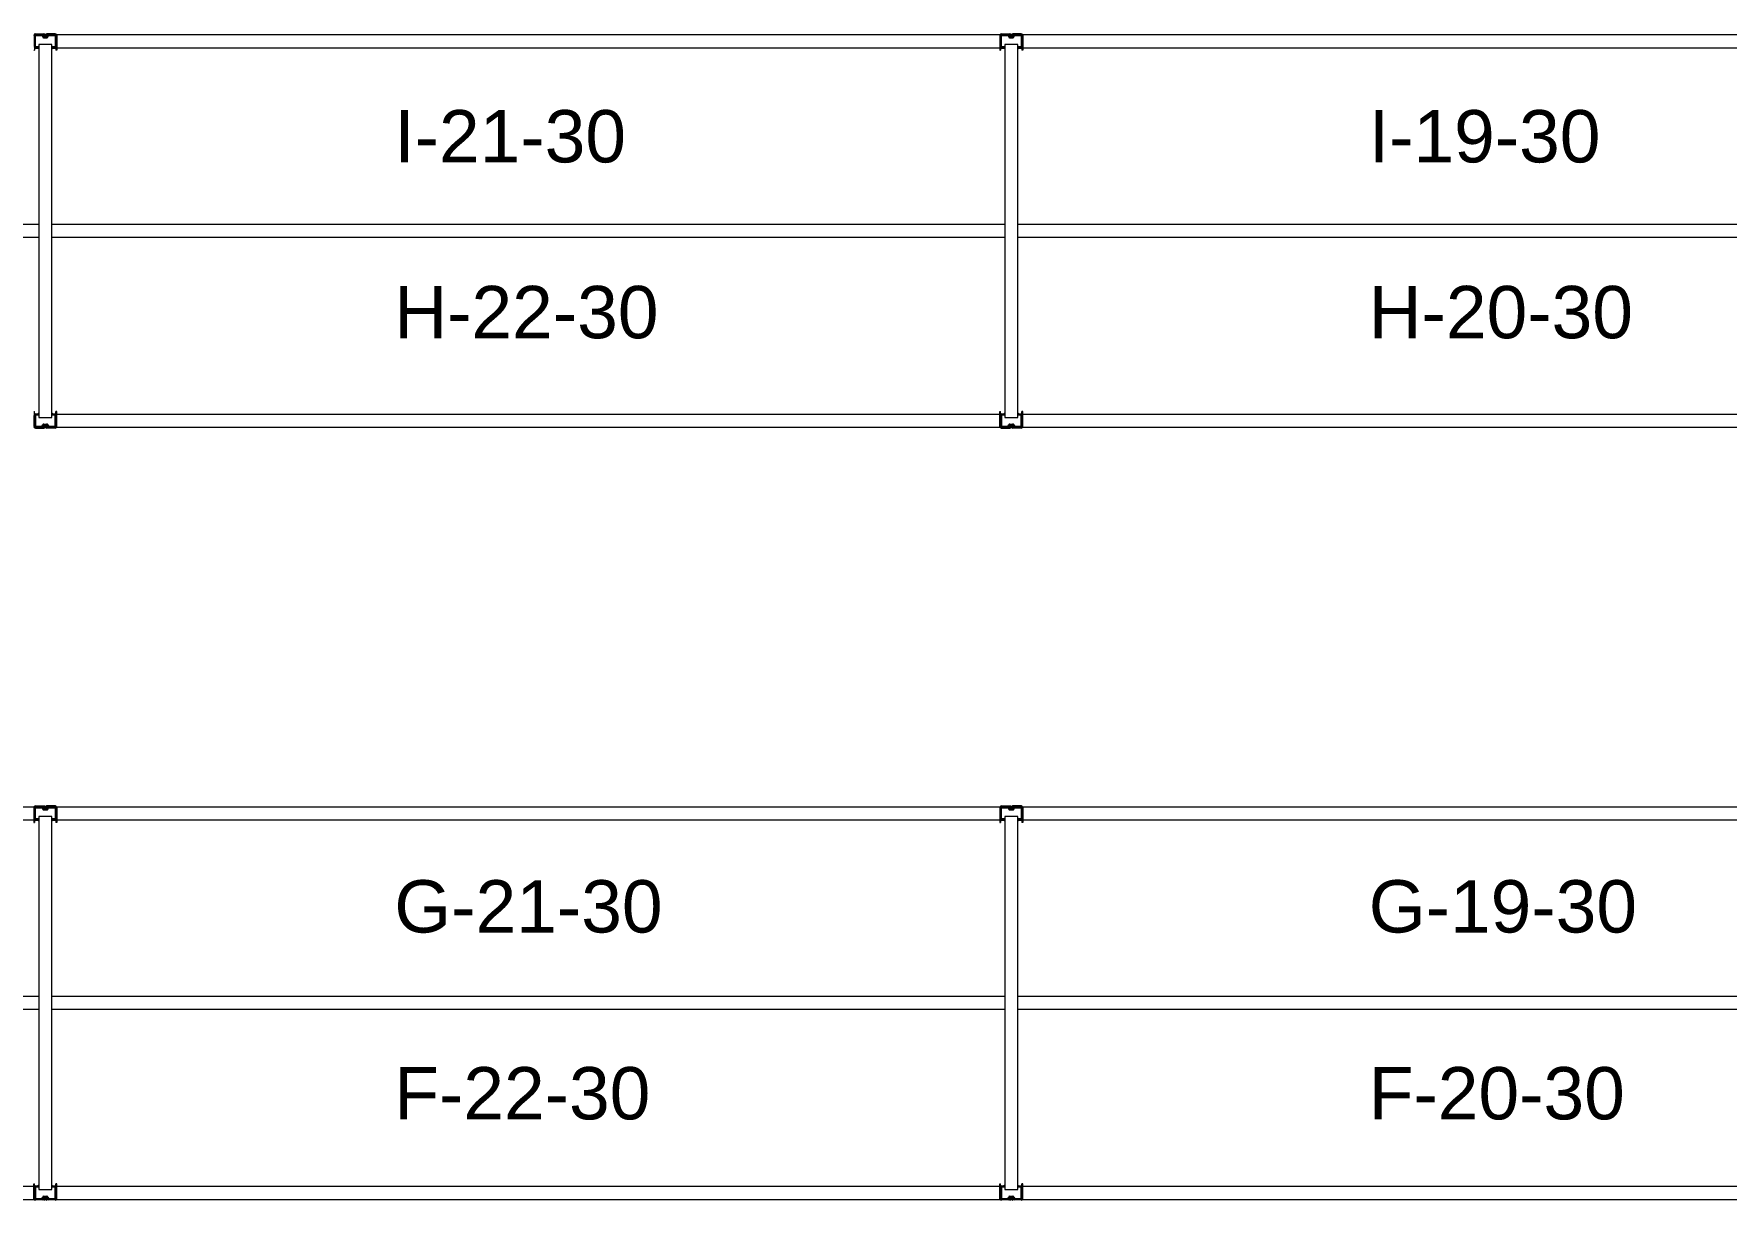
# Model space of a CAD drawing. Header units: inches. Extents: x 2743 to 10591, y -1604 to 5792.
# Drawn here: x 3122.3 to 3380.9, y -156.5 to 21.8 of the extents above; entities that cross this region are included whole.
import ezdxf

# ---------------------------------------------------------------- set-up
doc = ezdxf.new("R2010")
doc.units = ezdxf.units.IN
doc.header["$LTSCALE"] = 0.1875
doc.header["$MEASUREMENT"] = 0
for name, color, linetype, lineweight in [('22 Dimension', 7, 'Continuous', 5), ('32 Echelle', 160, 'Continuous', 15), ('33 Poutre', 30, 'Continuous', 15)]:
    doc.layers.add(name, color=color, linetype=linetype, lineweight=lineweight)
doc.styles.add('arial', font='')
doc.styles.get('arial').set_extended_font_data('Arial')

msp = doc.modelspace()

# ---------------------------------------------------------------- hatches: boundary and pattern name
at = {"layer": '32 Echelle'}
for points in [[(3123.08382, 19.47012), (3123.08382, 19.65762), (3122.89632, 19.65762)], [(3123.08382, 19.47012), (3123.08382, 19.65762), (3122.89632, 19.65762)], [(3125.08382, 19.47012), (3125.08382, 19.65762), (3125.27132, 19.65762)], [(3125.08382, 19.47012), (3125.08382, 19.65762), (3125.27132, 19.65762)], [(3270.70882, 19.47012), (3270.70882, 19.65762), (3270.52132, 19.65762)], [(3270.70882, 19.47012), (3270.70882, 19.65762), (3270.52132, 19.65762)], [(3272.70882, 19.47012), (3272.70882, 19.65762), (3272.89632, 19.65762)], [(3272.70882, 19.47012), (3272.70882, 19.65762), (3272.89632, 19.65762)], [(3123.08382, -36.15488), (3123.08382, -36.34238), (3122.89632, -36.34238)], [(3123.08382, -36.15488), (3123.08382, -36.34238), (3122.89632, -36.34238)], [(3125.08382, -36.15488), (3125.08382, -36.34238), (3125.27132, -36.34238)], [(3125.08382, -36.15488), (3125.08382, -36.34238), (3125.27132, -36.34238)], [(3270.70882, -36.15488), (3270.70882, -36.34238), (3270.52132, -36.34238)], [(3270.70882, -36.15488), (3270.70882, -36.34238), (3270.52132, -36.34238)], [(3272.70882, -36.15488), (3272.70882, -36.34238), (3272.89632, -36.34238)], [(3272.70882, -36.15488), (3272.70882, -36.34238), (3272.89632, -36.34238)], [(3123.08382, -98.52988), (3123.08382, -98.34238), (3122.89632, -98.34238)], [(3123.08382, -98.52988), (3123.08382, -98.34238), (3122.89632, -98.34238)], [(3125.08382, -98.52988), (3125.08382, -98.34238), (3125.27132, -98.34238)], [(3125.08382, -98.52988), (3125.08382, -98.34238), (3125.27132, -98.34238)], [(3270.70882, -98.52988), (3270.70882, -98.34238), (3270.52132, -98.34238)], [(3270.70882, -98.52988), (3270.70882, -98.34238), (3270.52132, -98.34238)], [(3272.70882, -98.52988), (3272.70882, -98.34238), (3272.89632, -98.34238)], [(3272.70882, -98.52988), (3272.70882, -98.34238), (3272.89632, -98.34238)], [(3123.08382, -154.15488), (3123.08382, -154.34238), (3122.89632, -154.34238)], [(3123.08382, -154.15488), (3123.08382, -154.34238), (3122.89632, -154.34238)], [(3125.08382, -154.15488), (3125.08382, -154.34238), (3125.27132, -154.34238)], [(3125.08382, -154.15488), (3125.08382, -154.34238), (3125.27132, -154.34238)], [(3270.70882, -154.15488), (3270.70882, -154.34238), (3270.52132, -154.34238)], [(3270.70882, -154.15488), (3270.70882, -154.34238), (3270.52132, -154.34238)], [(3272.70882, -154.15488), (3272.70882, -154.34238), (3272.89632, -154.34238)], [(3272.70882, -154.15488), (3272.70882, -154.34238), (3272.89632, -154.34238)]]:
    msp.add_hatch(color=256, dxfattribs=at).paths.add_polyline_path(points)

# ---------------------------------------------------------------- linework, layer by layer
at = {"layer": '22 Dimension'}
for p, q in [((3123.08382, -7.34238), (2977.45882, -7.34238)), ((3270.70882, -7.34238), (3125.08382, -7.34238)), ((3418.33382, -7.34238), (3272.70882, -7.34238)), ((3123.08382, -9.34238), (2977.45882, -9.34238)), ((3270.70882, -9.34238), (3125.08382, -9.34238)), ((3418.33382, -9.34238), (3272.70882, -9.34238)), ((3123.08382, -125.34238), (2977.45882, -125.34238)), ((3270.70882, -125.34238), (3125.08382, -125.34238)), ((3418.33382, -125.34238), (3272.70882, -125.34238)), ((3123.08382, -127.34238), (2977.45882, -127.34238)), ((3270.70882, -127.34238), (3125.08382, -127.34238)), ((3418.33382, -127.34238), (3272.70882, -127.34238))]:
    msp.add_line(p, q, dxfattribs=at)
at = {"layer": '32 Echelle', "linetype": 'Continuous', "lineweight": 25}
for p, q in [((3122.45886, 21.47387), (3122.45886, 19.84137)), ((3122.45886, 21.47387), (3122.45886, 19.84137)), ((3122.54886, 19.84137), (3122.54886, 21.47387)), ((3122.54886, 19.84137), (3122.54886, 21.47387)), ((3123.57145, 21.65762), (3122.64261, 21.65762)), ((3123.57145, 21.65762), (3122.64261, 21.65762)), ((3122.64261, 21.56762), (3123.57145, 21.56762)), ((3122.64261, 21.56762), (3123.57145, 21.56762)), ((3123.6611, 21.50128), (3123.70501, 21.35764)), ((3123.6611, 21.50128), (3123.70501, 21.35764)), ((3123.79108, 21.38396), (3123.74717, 21.52759)), ((3123.79108, 21.38396), (3123.74717, 21.52759)), ((3124.2869, 21.31762), (3123.88073, 21.31762)), ((3124.2869, 21.31762), (3123.88073, 21.31762)), ((3123.88073, 21.22762), (3124.2869, 21.22762)), ((3123.88073, 21.22762), (3124.2869, 21.22762)), ((3124.42047, 21.52759), (3124.37655, 21.38396)), ((3124.42047, 21.52759), (3124.37655, 21.38396)), ((3124.46262, 21.35764), (3124.50653, 21.50128)), ((3124.46262, 21.35764), (3124.50653, 21.50128)), ((3125.52502, 21.65762), (3124.59619, 21.65762)), ((3125.52502, 21.65762), (3124.59619, 21.65762)), ((3124.59619, 21.56762), (3125.52502, 21.56762)), ((3124.59619, 21.56762), (3125.52502, 21.56762)), ((3125.61877, 21.47387), (3125.61877, 19.84137)), ((3125.61877, 21.47387), (3125.61877, 19.84137)), ((3125.70877, 19.84137), (3125.70877, 21.47387)), ((3125.70877, 19.84137), (3125.70877, 21.47387)), ((3270.08386, 21.47387), (3270.08386, 19.84137)), ((3270.08386, 21.47387), (3270.08386, 19.84137)), ((3270.17386, 19.84137), (3270.17386, 21.47387)), ((3270.17386, 19.84137), (3270.17386, 21.47387)), ((3271.19645, 21.65762), (3270.26761, 21.65762)), ((3271.19645, 21.65762), (3270.26761, 21.65762)), ((3270.26761, 21.56762), (3271.19645, 21.56762)), ((3270.26761, 21.56762), (3271.19645, 21.56762)), ((3271.2861, 21.50128), (3271.33001, 21.35764)), ((3271.2861, 21.50128), (3271.33001, 21.35764)), ((3271.41608, 21.38396), (3271.37217, 21.52759)), ((3271.41608, 21.38396), (3271.37217, 21.52759)), ((3271.9119, 21.31762), (3271.50573, 21.31762)), ((3271.9119, 21.31762), (3271.50573, 21.31762)), ((3271.50573, 21.22762), (3271.9119, 21.22762)), ((3271.50573, 21.22762), (3271.9119, 21.22762)), ((3272.04547, 21.52759), (3272.00155, 21.38396)), ((3272.04547, 21.52759), (3272.00155, 21.38396)), ((3272.08762, 21.35764), (3272.13153, 21.50128)), ((3272.08762, 21.35764), (3272.13153, 21.50128)), ((3273.15002, 21.65762), (3272.22119, 21.65762)), ((3273.15002, 21.65762), (3272.22119, 21.65762)), ((3272.22119, 21.56762), (3273.15002, 21.56762)), ((3272.22119, 21.56762), (3273.15002, 21.56762)), ((3273.24377, 21.47387), (3273.24377, 19.84137)), ((3273.24377, 21.47387), (3273.24377, 19.84137)), ((3273.33377, 19.84137), (3273.33377, 21.47387)), ((3273.33377, 19.84137), (3273.33377, 21.47387)), ((3123.05886, 19.74762), (3122.64261, 19.74762)), ((3123.05886, 19.74762), (3122.64261, 19.74762)), ((3122.64261, 19.65762), (3123.05886, 19.65762)), ((3122.64261, 19.65762), (3123.05886, 19.65762)), ((3123.05886, 19.65762), (3123.05886, 19.74762)), ((3123.05886, 19.65762), (3123.05886, 19.74762)), ((3125.52502, 19.74762), (3125.10877, 19.74762)), ((3125.10877, 19.74762), (3125.10877, 19.65762)), ((3125.52502, 19.74762), (3125.10877, 19.74762)), ((3125.10877, 19.74762), (3125.10877, 19.65762)), ((3125.10877, 19.65762), (3125.52502, 19.65762)), ((3125.10877, 19.65762), (3125.52502, 19.65762)), ((3270.68386, 19.74762), (3270.26761, 19.74762)), ((3270.68386, 19.74762), (3270.26761, 19.74762)), ((3270.26761, 19.65762), (3270.68386, 19.65762)), ((3270.26761, 19.65762), (3270.68386, 19.65762)), ((3270.68386, 19.65762), (3270.68386, 19.74762)), ((3270.68386, 19.65762), (3270.68386, 19.74762)), ((3273.15002, 19.74762), (3272.73377, 19.74762)), ((3272.73377, 19.74762), (3272.73377, 19.65762)), ((3273.15002, 19.74762), (3272.73377, 19.74762)), ((3272.73377, 19.74762), (3272.73377, 19.65762)), ((3272.73377, 19.65762), (3273.15002, 19.65762)), ((3272.73377, 19.65762), (3273.15002, 19.65762)), ((3122.45886, -38.15863), (3122.45886, -36.52613)), ((3122.45886, -38.15863), (3122.45886, -36.52613)), ((3122.54886, -36.52613), (3122.54886, -38.15863)), ((3122.54886, -36.52613), (3122.54886, -38.15863)), ((3122.64261, -36.34238), (3123.05886, -36.34238)), ((3122.64261, -36.34238), (3123.05886, -36.34238)), ((3123.05886, -36.43238), (3122.64261, -36.43238)), ((3123.05886, -36.43238), (3122.64261, -36.43238)), ((3122.64261, -38.25238), (3123.57145, -38.25238)), ((3122.64261, -38.25238), (3123.57145, -38.25238)), ((3123.57145, -38.34238), (3122.64261, -38.34238)), ((3123.57145, -38.34238), (3122.64261, -38.34238)), ((3123.05886, -36.34238), (3123.05886, -36.43238)), ((3123.05886, -36.34238), (3123.05886, -36.43238)), ((3123.6611, -38.18604), (3123.70501, -38.04241)), ((3123.6611, -38.18604), (3123.70501, -38.04241)), ((3123.79108, -38.06872), (3123.74717, -38.21236)), ((3123.79108, -38.06872), (3123.74717, -38.21236)), ((3123.88073, -37.91238), (3124.2869, -37.91238)), ((3123.88073, -37.91238), (3124.2869, -37.91238)), ((3124.2869, -38.00238), (3123.88073, -38.00238)), ((3124.2869, -38.00238), (3123.88073, -38.00238)), ((3124.42047, -38.21236), (3124.37655, -38.06872)), ((3124.42047, -38.21236), (3124.37655, -38.06872)), ((3124.46262, -38.04241), (3124.50653, -38.18604)), ((3124.46262, -38.04241), (3124.50653, -38.18604)), ((3124.59619, -38.25238), (3125.52502, -38.25238)), ((3124.59619, -38.25238), (3125.52502, -38.25238)), ((3125.52502, -38.34238), (3124.59619, -38.34238)), ((3125.52502, -38.34238), (3124.59619, -38.34238)), ((3125.10877, -36.34238), (3125.52502, -36.34238)), ((3125.10877, -36.43238), (3125.10877, -36.34238)), ((3125.10877, -36.34238), (3125.52502, -36.34238)), ((3125.10877, -36.43238), (3125.10877, -36.34238)), ((3125.52502, -36.43238), (3125.10877, -36.43238)), ((3125.52502, -36.43238), (3125.10877, -36.43238)), ((3125.61877, -38.15863), (3125.61877, -36.52613)), ((3125.61877, -38.15863), (3125.61877, -36.52613)), ((3125.70877, -36.52613), (3125.70877, -38.15863)), ((3125.70877, -36.52613), (3125.70877, -38.15863)), ((3270.08386, -38.15863), (3270.08386, -36.52613)), ((3270.08386, -38.15863), (3270.08386, -36.52613)), ((3270.17386, -36.52613), (3270.17386, -38.15863)), ((3270.17386, -36.52613), (3270.17386, -38.15863)), ((3270.26761, -36.34238), (3270.68386, -36.34238)), ((3270.26761, -36.34238), (3270.68386, -36.34238)), ((3270.68386, -36.43238), (3270.26761, -36.43238)), ((3270.68386, -36.43238), (3270.26761, -36.43238)), ((3270.26761, -38.25238), (3271.19645, -38.25238)), ((3270.26761, -38.25238), (3271.19645, -38.25238)), ((3271.19645, -38.34238), (3270.26761, -38.34238)), ((3271.19645, -38.34238), (3270.26761, -38.34238)), ((3270.68386, -36.34238), (3270.68386, -36.43238)), ((3270.68386, -36.34238), (3270.68386, -36.43238)), ((3271.2861, -38.18604), (3271.33001, -38.04241)), ((3271.2861, -38.18604), (3271.33001, -38.04241)), ((3271.41608, -38.06872), (3271.37217, -38.21236)), ((3271.41608, -38.06872), (3271.37217, -38.21236)), ((3271.50573, -37.91238), (3271.9119, -37.91238)), ((3271.50573, -37.91238), (3271.9119, -37.91238)), ((3271.9119, -38.00238), (3271.50573, -38.00238)), ((3271.9119, -38.00238), (3271.50573, -38.00238)), ((3272.04547, -38.21236), (3272.00155, -38.06872)), ((3272.04547, -38.21236), (3272.00155, -38.06872)), ((3272.08762, -38.04241), (3272.13153, -38.18604)), ((3272.08762, -38.04241), (3272.13153, -38.18604)), ((3272.22119, -38.25238), (3273.15002, -38.25238)), ((3272.22119, -38.25238), (3273.15002, -38.25238)), ((3273.15002, -38.34238), (3272.22119, -38.34238)), ((3273.15002, -38.34238), (3272.22119, -38.34238)), ((3272.73377, -36.34238), (3273.15002, -36.34238)), ((3272.73377, -36.43238), (3272.73377, -36.34238)), ((3272.73377, -36.34238), (3273.15002, -36.34238)), ((3272.73377, -36.43238), (3272.73377, -36.34238)), ((3273.15002, -36.43238), (3272.73377, -36.43238)), ((3273.15002, -36.43238), (3272.73377, -36.43238)), ((3273.24377, -38.15863), (3273.24377, -36.52613)), ((3273.24377, -38.15863), (3273.24377, -36.52613)), ((3273.33377, -36.52613), (3273.33377, -38.15863)), ((3273.33377, -36.52613), (3273.33377, -38.15863)), ((3122.45886, -96.52613), (3122.45886, -98.15863)), ((3122.45886, -96.52613), (3122.45886, -98.15863)), ((3122.54886, -98.15863), (3122.54886, -96.52613)), ((3122.54886, -98.15863), (3122.54886, -96.52613)), ((3123.57145, -96.34238), (3122.64261, -96.34238)), ((3123.57145, -96.34238), (3122.64261, -96.34238)), ((3122.64261, -96.43238), (3123.57145, -96.43238)), ((3122.64261, -96.43238), (3123.57145, -96.43238)), ((3123.05886, -98.25238), (3122.64261, -98.25238)), ((3123.05886, -98.25238), (3122.64261, -98.25238)), ((3123.05886, -98.34238), (3123.05886, -98.25238)), ((3123.05886, -98.34238), (3123.05886, -98.25238)), ((3123.6611, -96.49872), (3123.70501, -96.64236)), ((3123.6611, -96.49872), (3123.70501, -96.64236)), ((3123.79108, -96.61604), (3123.74717, -96.47241)), ((3123.79108, -96.61604), (3123.74717, -96.47241)), ((3124.2869, -96.68238), (3123.88073, -96.68238)), ((3124.2869, -96.68238), (3123.88073, -96.68238)), ((3123.88073, -96.77238), (3124.2869, -96.77238)), ((3123.88073, -96.77238), (3124.2869, -96.77238)), ((3124.42047, -96.47241), (3124.37655, -96.61604)), ((3124.42047, -96.47241), (3124.37655, -96.61604)), ((3124.46262, -96.64236), (3124.50653, -96.49872)), ((3124.46262, -96.64236), (3124.50653, -96.49872)), ((3125.52502, -96.34238), (3124.59619, -96.34238)), ((3125.52502, -96.34238), (3124.59619, -96.34238)), ((3124.59619, -96.43238), (3125.52502, -96.43238)), ((3124.59619, -96.43238), (3125.52502, -96.43238)), ((3125.52502, -98.25238), (3125.10877, -98.25238)), ((3125.10877, -98.25238), (3125.10877, -98.34238)), ((3125.52502, -98.25238), (3125.10877, -98.25238)), ((3125.10877, -98.25238), (3125.10877, -98.34238)), ((3125.61877, -96.52613), (3125.61877, -98.15863)), ((3125.61877, -96.52613), (3125.61877, -98.15863)), ((3125.70877, -98.15863), (3125.70877, -96.52613)), ((3125.70877, -98.15863), (3125.70877, -96.52613)), ((3270.08386, -96.52613), (3270.08386, -98.15863)), ((3270.08386, -96.52613), (3270.08386, -98.15863)), ((3270.17386, -98.15863), (3270.17386, -96.52613)), ((3270.17386, -98.15863), (3270.17386, -96.52613)), ((3271.19645, -96.34238), (3270.26761, -96.34238)), ((3271.19645, -96.34238), (3270.26761, -96.34238)), ((3270.26761, -96.43238), (3271.19645, -96.43238)), ((3270.26761, -96.43238), (3271.19645, -96.43238)), ((3270.68386, -98.25238), (3270.26761, -98.25238)), ((3270.68386, -98.25238), (3270.26761, -98.25238)), ((3270.68386, -98.34238), (3270.68386, -98.25238)), ((3270.68386, -98.34238), (3270.68386, -98.25238)), ((3271.2861, -96.49872), (3271.33001, -96.64236)), ((3271.2861, -96.49872), (3271.33001, -96.64236)), ((3271.41608, -96.61604), (3271.37217, -96.47241)), ((3271.41608, -96.61604), (3271.37217, -96.47241)), ((3271.9119, -96.68238), (3271.50573, -96.68238)), ((3271.9119, -96.68238), (3271.50573, -96.68238)), ((3271.50573, -96.77238), (3271.9119, -96.77238)), ((3271.50573, -96.77238), (3271.9119, -96.77238)), ((3272.04547, -96.47241), (3272.00155, -96.61604)), ((3272.04547, -96.47241), (3272.00155, -96.61604)), ((3272.08762, -96.64236), (3272.13153, -96.49872)), ((3272.08762, -96.64236), (3272.13153, -96.49872)), ((3273.15002, -96.34238), (3272.22119, -96.34238)), ((3273.15002, -96.34238), (3272.22119, -96.34238)), ((3272.22119, -96.43238), (3273.15002, -96.43238)), ((3272.22119, -96.43238), (3273.15002, -96.43238)), ((3273.15002, -98.25238), (3272.73377, -98.25238)), ((3272.73377, -98.25238), (3272.73377, -98.34238)), ((3273.15002, -98.25238), (3272.73377, -98.25238)), ((3272.73377, -98.25238), (3272.73377, -98.34238)), ((3273.24377, -96.52613), (3273.24377, -98.15863)), ((3273.24377, -96.52613), (3273.24377, -98.15863)), ((3273.33377, -98.15863), (3273.33377, -96.52613)), ((3273.33377, -98.15863), (3273.33377, -96.52613)), ((3122.64261, -98.34238), (3123.05886, -98.34238)), ((3122.64261, -98.34238), (3123.05886, -98.34238)), ((3125.10877, -98.34238), (3125.52502, -98.34238)), ((3125.10877, -98.34238), (3125.52502, -98.34238)), ((3270.26761, -98.34238), (3270.68386, -98.34238)), ((3270.26761, -98.34238), (3270.68386, -98.34238)), ((3272.73377, -98.34238), (3273.15002, -98.34238)), ((3272.73377, -98.34238), (3273.15002, -98.34238)), ((3122.45886, -156.15863), (3122.45886, -154.52613)), ((3122.45886, -156.15863), (3122.45886, -154.52613)), ((3122.54886, -154.52613), (3122.54886, -156.15863)), ((3122.54886, -154.52613), (3122.54886, -156.15863)), ((3122.64261, -154.34238), (3123.05886, -154.34238)), ((3122.64261, -154.34238), (3123.05886, -154.34238)), ((3123.05886, -154.43238), (3122.64261, -154.43238)), ((3123.05886, -154.43238), (3122.64261, -154.43238)), ((3123.05886, -154.34238), (3123.05886, -154.43238)), ((3123.05886, -154.34238), (3123.05886, -154.43238)), ((3125.10877, -154.34238), (3125.52502, -154.34238)), ((3125.10877, -154.43238), (3125.10877, -154.34238)), ((3125.10877, -154.34238), (3125.52502, -154.34238)), ((3125.10877, -154.43238), (3125.10877, -154.34238)), ((3125.52502, -154.43238), (3125.10877, -154.43238)), ((3125.52502, -154.43238), (3125.10877, -154.43238)), ((3125.61877, -156.15863), (3125.61877, -154.52613)), ((3125.61877, -156.15863), (3125.61877, -154.52613)), ((3125.70877, -154.52613), (3125.70877, -156.15863)), ((3125.70877, -154.52613), (3125.70877, -156.15863)), ((3270.08386, -156.15863), (3270.08386, -154.52613)), ((3270.08386, -156.15863), (3270.08386, -154.52613)), ((3270.17386, -154.52613), (3270.17386, -156.15863)), ((3270.17386, -154.52613), (3270.17386, -156.15863)), ((3270.26761, -154.34238), (3270.68386, -154.34238)), ((3270.26761, -154.34238), (3270.68386, -154.34238)), ((3270.68386, -154.43238), (3270.26761, -154.43238)), ((3270.68386, -154.43238), (3270.26761, -154.43238)), ((3270.68386, -154.34238), (3270.68386, -154.43238)), ((3270.68386, -154.34238), (3270.68386, -154.43238)), ((3272.73377, -154.34238), (3273.15002, -154.34238)), ((3272.73377, -154.43238), (3272.73377, -154.34238)), ((3272.73377, -154.34238), (3273.15002, -154.34238)), ((3272.73377, -154.43238), (3272.73377, -154.34238)), ((3273.15002, -154.43238), (3272.73377, -154.43238)), ((3273.15002, -154.43238), (3272.73377, -154.43238)), ((3273.24377, -156.15863), (3273.24377, -154.52613)), ((3273.24377, -156.15863), (3273.24377, -154.52613)), ((3273.33377, -154.52613), (3273.33377, -156.15863)), ((3273.33377, -154.52613), (3273.33377, -156.15863)), ((3122.64261, -156.25238), (3123.57145, -156.25238)), ((3122.64261, -156.25238), (3123.57145, -156.25238)), ((3123.57145, -156.34238), (3122.64261, -156.34238)), ((3123.57145, -156.34238), (3122.64261, -156.34238)), ((3123.6611, -156.18604), (3123.70501, -156.04241)), ((3123.6611, -156.18604), (3123.70501, -156.04241)), ((3123.79108, -156.06872), (3123.74717, -156.21236)), ((3123.79108, -156.06872), (3123.74717, -156.21236)), ((3123.88073, -155.91238), (3124.2869, -155.91238)), ((3123.88073, -155.91238), (3124.2869, -155.91238)), ((3124.2869, -156.00238), (3123.88073, -156.00238)), ((3124.2869, -156.00238), (3123.88073, -156.00238)), ((3124.42047, -156.21236), (3124.37655, -156.06872)), ((3124.42047, -156.21236), (3124.37655, -156.06872)), ((3124.46262, -156.04241), (3124.50653, -156.18604)), ((3124.46262, -156.04241), (3124.50653, -156.18604)), ((3124.59619, -156.25238), (3125.52502, -156.25238)), ((3124.59619, -156.25238), (3125.52502, -156.25238)), ((3125.52502, -156.34238), (3124.59619, -156.34238)), ((3125.52502, -156.34238), (3124.59619, -156.34238)), ((3270.26761, -156.25238), (3271.19645, -156.25238)), ((3270.26761, -156.25238), (3271.19645, -156.25238)), ((3271.19645, -156.34238), (3270.26761, -156.34238)), ((3271.19645, -156.34238), (3270.26761, -156.34238)), ((3271.2861, -156.18604), (3271.33001, -156.04241)), ((3271.2861, -156.18604), (3271.33001, -156.04241)), ((3271.41608, -156.06872), (3271.37217, -156.21236)), ((3271.41608, -156.06872), (3271.37217, -156.21236)), ((3271.50573, -155.91238), (3271.9119, -155.91238)), ((3271.50573, -155.91238), (3271.9119, -155.91238)), ((3271.9119, -156.00238), (3271.50573, -156.00238)), ((3271.9119, -156.00238), (3271.50573, -156.00238)), ((3272.04547, -156.21236), (3272.00155, -156.06872)), ((3272.04547, -156.21236), (3272.00155, -156.06872)), ((3272.08762, -156.04241), (3272.13153, -156.18604)), ((3272.08762, -156.04241), (3272.13153, -156.18604)), ((3272.22119, -156.25238), (3273.15002, -156.25238)), ((3272.22119, -156.25238), (3273.15002, -156.25238)), ((3273.15002, -156.34238), (3272.22119, -156.34238)), ((3273.15002, -156.34238), (3272.22119, -156.34238))]:
    msp.add_line(p, q, dxfattribs=at)
at = {"layer": '32 Echelle'}
for p, q in [((3123.08382, 19.65762), (3122.89632, 19.65762)), ((3123.08382, 19.47012), (3122.89632, 19.65762)), ((3123.08382, 19.65762), (3122.89632, 19.65762)), ((3123.08382, 19.47012), (3122.89632, 19.65762)), ((3125.08382, 20.15762), (3123.08382, 20.15762)), ((3123.08382, 20.15762), (3123.08382, -36.84238)), ((3125.08382, 20.15762), (3123.08382, 20.15762)), ((3123.08382, 20.15762), (3123.08382, -36.84238)), ((3123.08382, 19.47012), (3123.08382, 19.65762)), ((3123.08382, 19.47012), (3123.08382, 19.65762)), ((3125.08382, -36.84238), (3125.08382, 20.15762)), ((3125.08382, -36.84238), (3125.08382, 20.15762)), ((3125.08382, 19.65762), (3125.27132, 19.65762)), ((3125.08382, 19.47012), (3125.08382, 19.65762)), ((3125.08382, 19.47012), (3125.27132, 19.65762)), ((3125.08382, 19.65762), (3125.27132, 19.65762)), ((3125.08382, 19.47012), (3125.08382, 19.65762)), ((3125.08382, 19.47012), (3125.27132, 19.65762)), ((3270.70882, 19.65762), (3270.52132, 19.65762)), ((3270.70882, 19.47012), (3270.52132, 19.65762)), ((3270.70882, 19.65762), (3270.52132, 19.65762)), ((3270.70882, 19.47012), (3270.52132, 19.65762)), ((3272.70882, 20.15762), (3270.70882, 20.15762)), ((3270.70882, 20.15762), (3270.70882, -36.84238)), ((3272.70882, 20.15762), (3270.70882, 20.15762)), ((3270.70882, 20.15762), (3270.70882, -36.84238)), ((3270.70882, 19.47012), (3270.70882, 19.65762)), ((3270.70882, 19.47012), (3270.70882, 19.65762)), ((3272.70882, -36.84238), (3272.70882, 20.15762)), ((3272.70882, -36.84238), (3272.70882, 20.15762)), ((3272.70882, 19.65762), (3272.89632, 19.65762)), ((3272.70882, 19.47012), (3272.70882, 19.65762)), ((3272.70882, 19.47012), (3272.89632, 19.65762)), ((3272.70882, 19.65762), (3272.89632, 19.65762)), ((3272.70882, 19.47012), (3272.70882, 19.65762)), ((3272.70882, 19.47012), (3272.89632, 19.65762)), ((3123.08382, -36.15488), (3122.89632, -36.34238)), ((3123.08382, -36.15488), (3122.89632, -36.34238)), ((3123.08382, -36.15488), (3123.08382, -36.34238)), ((3123.08382, -36.15488), (3123.08382, -36.34238)), ((3125.08382, -36.15488), (3125.08382, -36.34238)), ((3125.08382, -36.15488), (3125.27132, -36.34238)), ((3125.08382, -36.15488), (3125.08382, -36.34238)), ((3125.08382, -36.15488), (3125.27132, -36.34238)), ((3270.70882, -36.15488), (3270.52132, -36.34238)), ((3270.70882, -36.15488), (3270.52132, -36.34238)), ((3270.70882, -36.15488), (3270.70882, -36.34238)), ((3270.70882, -36.15488), (3270.70882, -36.34238)), ((3272.70882, -36.15488), (3272.70882, -36.34238)), ((3272.70882, -36.15488), (3272.89632, -36.34238)), ((3272.70882, -36.15488), (3272.70882, -36.34238)), ((3272.70882, -36.15488), (3272.89632, -36.34238)), ((3123.08382, -36.34238), (3122.89632, -36.34238)), ((3123.08382, -36.34238), (3122.89632, -36.34238)), ((3123.08382, -36.84238), (3125.08382, -36.84238)), ((3123.08382, -36.84238), (3125.08382, -36.84238)), ((3125.08382, -36.34238), (3125.27132, -36.34238)), ((3125.08382, -36.34238), (3125.27132, -36.34238)), ((3270.70882, -36.34238), (3270.52132, -36.34238)), ((3270.70882, -36.34238), (3270.52132, -36.34238)), ((3270.70882, -36.84238), (3272.70882, -36.84238)), ((3270.70882, -36.84238), (3272.70882, -36.84238)), ((3272.70882, -36.34238), (3272.89632, -36.34238)), ((3272.70882, -36.34238), (3272.89632, -36.34238)), ((3125.08382, -97.84238), (3123.08382, -97.84238)), ((3123.08382, -97.84238), (3123.08382, -154.84238)), ((3125.08382, -97.84238), (3123.08382, -97.84238)), ((3123.08382, -97.84238), (3123.08382, -154.84238)), ((3125.08382, -154.84238), (3125.08382, -97.84238)), ((3125.08382, -154.84238), (3125.08382, -97.84238)), ((3272.70882, -97.84238), (3270.70882, -97.84238)), ((3270.70882, -97.84238), (3270.70882, -154.84238)), ((3272.70882, -97.84238), (3270.70882, -97.84238)), ((3270.70882, -97.84238), (3270.70882, -154.84238)), ((3272.70882, -154.84238), (3272.70882, -97.84238)), ((3272.70882, -154.84238), (3272.70882, -97.84238)), ((3123.08382, -98.34238), (3122.89632, -98.34238)), ((3123.08382, -98.52988), (3122.89632, -98.34238)), ((3123.08382, -98.34238), (3122.89632, -98.34238)), ((3123.08382, -98.52988), (3122.89632, -98.34238)), ((3123.08382, -98.52988), (3123.08382, -98.34238)), ((3123.08382, -98.52988), (3123.08382, -98.34238)), ((3125.08382, -98.34238), (3125.27132, -98.34238)), ((3125.08382, -98.52988), (3125.08382, -98.34238)), ((3125.08382, -98.52988), (3125.27132, -98.34238)), ((3125.08382, -98.34238), (3125.27132, -98.34238)), ((3125.08382, -98.52988), (3125.08382, -98.34238)), ((3125.08382, -98.52988), (3125.27132, -98.34238)), ((3270.70882, -98.34238), (3270.52132, -98.34238)), ((3270.70882, -98.52988), (3270.52132, -98.34238)), ((3270.70882, -98.34238), (3270.52132, -98.34238)), ((3270.70882, -98.52988), (3270.52132, -98.34238)), ((3270.70882, -98.52988), (3270.70882, -98.34238)), ((3270.70882, -98.52988), (3270.70882, -98.34238)), ((3272.70882, -98.34238), (3272.89632, -98.34238)), ((3272.70882, -98.52988), (3272.70882, -98.34238)), ((3272.70882, -98.52988), (3272.89632, -98.34238)), ((3272.70882, -98.34238), (3272.89632, -98.34238)), ((3272.70882, -98.52988), (3272.70882, -98.34238)), ((3272.70882, -98.52988), (3272.89632, -98.34238)), ((3123.08382, -154.15488), (3122.89632, -154.34238)), ((3123.08382, -154.15488), (3122.89632, -154.34238)), ((3123.08382, -154.34238), (3122.89632, -154.34238)), ((3123.08382, -154.34238), (3122.89632, -154.34238)), ((3123.08382, -154.15488), (3123.08382, -154.34238)), ((3123.08382, -154.15488), (3123.08382, -154.34238)), ((3123.08382, -154.84238), (3125.08382, -154.84238)), ((3123.08382, -154.84238), (3125.08382, -154.84238)), ((3125.08382, -154.15488), (3125.08382, -154.34238)), ((3125.08382, -154.15488), (3125.27132, -154.34238)), ((3125.08382, -154.15488), (3125.08382, -154.34238)), ((3125.08382, -154.15488), (3125.27132, -154.34238)), ((3125.08382, -154.34238), (3125.27132, -154.34238)), ((3125.08382, -154.34238), (3125.27132, -154.34238)), ((3270.70882, -154.15488), (3270.52132, -154.34238)), ((3270.70882, -154.15488), (3270.52132, -154.34238)), ((3270.70882, -154.34238), (3270.52132, -154.34238)), ((3270.70882, -154.34238), (3270.52132, -154.34238)), ((3270.70882, -154.15488), (3270.70882, -154.34238)), ((3270.70882, -154.15488), (3270.70882, -154.34238)), ((3270.70882, -154.84238), (3272.70882, -154.84238)), ((3270.70882, -154.84238), (3272.70882, -154.84238)), ((3272.70882, -154.15488), (3272.70882, -154.34238)), ((3272.70882, -154.15488), (3272.89632, -154.34238)), ((3272.70882, -154.15488), (3272.70882, -154.34238)), ((3272.70882, -154.15488), (3272.89632, -154.34238)), ((3272.70882, -154.34238), (3272.89632, -154.34238)), ((3272.70882, -154.34238), (3272.89632, -154.34238))]:
    msp.add_line(p, q, dxfattribs=at)
at = {"layer": '32 Echelle', "linetype": 'Continuous', "lineweight": 25}
for centre, radius, start, end in [((3122.64261, 21.47387), 0.18375, 90, 180), ((3122.64261, 21.47387), 0.18375, 90, 180), ((3122.64261, 21.47387), 0.09375, 90, 180), ((3122.64261, 21.47387), 0.09375, 90, 180), ((3123.57145, 21.47387), 0.18375, 17, 90), ((3123.57145, 21.47387), 0.18375, 17, 90), ((3123.57145, 21.47387), 0.09375, 17, 90), ((3123.57145, 21.47387), 0.09375, 17, 90), ((3123.88073, 21.41137), 0.18375, 197, 270), ((3123.88073, 21.41137), 0.18375, 197, 270), ((3123.88073, 21.41137), 0.09375, 197, 270), ((3123.88073, 21.41137), 0.09375, 197, 270), ((3124.2869, 21.41137), 0.09375, 270, 343), ((3124.2869, 21.41137), 0.09375, 270, 343), ((3124.2869, 21.41137), 0.18375, 270, 343), ((3124.2869, 21.41137), 0.18375, 270, 343), ((3124.59619, 21.47387), 0.18375, 90, 163), ((3124.59619, 21.47387), 0.18375, 90, 163), ((3124.59619, 21.47387), 0.09375, 90, 163), ((3124.59619, 21.47387), 0.09375, 90, 163), ((3125.52502, 21.47387), 0.18375, 0, 90), ((3125.52502, 21.47387), 0.18375, 0, 90), ((3125.52502, 21.47387), 0.09375, 0, 90), ((3125.52502, 21.47387), 0.09375, 0, 90), ((3270.26761, 21.47387), 0.18375, 90, 180), ((3270.26761, 21.47387), 0.18375, 90, 180), ((3270.26761, 21.47387), 0.09375, 90, 180), ((3270.26761, 21.47387), 0.09375, 90, 180), ((3271.19645, 21.47387), 0.18375, 17, 90), ((3271.19645, 21.47387), 0.18375, 17, 90), ((3271.19645, 21.47387), 0.09375, 17, 90), ((3271.19645, 21.47387), 0.09375, 17, 90), ((3271.50573, 21.41137), 0.18375, 197, 270), ((3271.50573, 21.41137), 0.18375, 197, 270), ((3271.50573, 21.41137), 0.09375, 197, 270), ((3271.50573, 21.41137), 0.09375, 197, 270), ((3271.9119, 21.41137), 0.09375, 270, 343), ((3271.9119, 21.41137), 0.09375, 270, 343), ((3271.9119, 21.41137), 0.18375, 270, 343), ((3271.9119, 21.41137), 0.18375, 270, 343), ((3272.22119, 21.47387), 0.18375, 90, 163), ((3272.22119, 21.47387), 0.18375, 90, 163), ((3272.22119, 21.47387), 0.09375, 90, 163), ((3272.22119, 21.47387), 0.09375, 90, 163), ((3273.15002, 21.47387), 0.18375, 0, 90), ((3273.15002, 21.47387), 0.18375, 0, 90), ((3273.15002, 21.47387), 0.09375, 0, 90), ((3273.15002, 21.47387), 0.09375, 0, 90), ((3122.64261, 19.84137), 0.18375, 180, 270), ((3122.64261, 19.84137), 0.18375, 180, 270), ((3122.64261, 19.84137), 0.09375, 180, 270), ((3122.64261, 19.84137), 0.09375, 180, 270), ((3125.52502, 19.84137), 0.09375, 270, 0), ((3125.52502, 19.84137), 0.18375, 270, 0), ((3125.52502, 19.84137), 0.09375, 270, 0), ((3125.52502, 19.84137), 0.18375, 270, 0), ((3270.26761, 19.84137), 0.18375, 180, 270), ((3270.26761, 19.84137), 0.18375, 180, 270), ((3270.26761, 19.84137), 0.09375, 180, 270), ((3270.26761, 19.84137), 0.09375, 180, 270), ((3273.15002, 19.84137), 0.09375, 270, 0), ((3273.15002, 19.84137), 0.18375, 270, 0), ((3273.15002, 19.84137), 0.09375, 270, 0), ((3273.15002, 19.84137), 0.18375, 270, 0), ((3122.64261, -36.52613), 0.18375, 90, 180), ((3122.64261, -36.52613), 0.18375, 90, 180), ((3122.64261, -38.15863), 0.18375, 180, 270), ((3122.64261, -38.15863), 0.18375, 180, 270), ((3122.64261, -36.52613), 0.09375, 90, 180), ((3122.64261, -36.52613), 0.09375, 90, 180), ((3122.64261, -38.15863), 0.09375, 180, 270), ((3122.64261, -38.15863), 0.09375, 180, 270), ((3123.57145, -38.15863), 0.09375, 270, 343), ((3123.57145, -38.15863), 0.09375, 270, 343), ((3123.57145, -38.15863), 0.18375, 270, 343), ((3123.57145, -38.15863), 0.18375, 270, 343), ((3123.88073, -38.09613), 0.18375, 90, 163), ((3123.88073, -38.09613), 0.18375, 90, 163), ((3123.88073, -38.09613), 0.09375, 90, 163), ((3123.88073, -38.09613), 0.09375, 90, 163), ((3124.2869, -38.09613), 0.18375, 17, 90), ((3124.2869, -38.09613), 0.18375, 17, 90), ((3124.2869, -38.09613), 0.09375, 17, 90), ((3124.2869, -38.09613), 0.09375, 17, 90), ((3124.59619, -38.15863), 0.18375, 197, 270), ((3124.59619, -38.15863), 0.18375, 197, 270), ((3124.59619, -38.15863), 0.09375, 197, 270), ((3124.59619, -38.15863), 0.09375, 197, 270), ((3125.52502, -36.52613), 0.18375, 0, 90), ((3125.52502, -36.52613), 0.18375, 0, 90), ((3125.52502, -36.52613), 0.09375, 0, 90), ((3125.52502, -36.52613), 0.09375, 0, 90), ((3125.52502, -38.15863), 0.09375, 270, 0), ((3125.52502, -38.15863), 0.18375, 270, 0), ((3125.52502, -38.15863), 0.09375, 270, 0), ((3125.52502, -38.15863), 0.18375, 270, 0), ((3270.26761, -36.52613), 0.18375, 90, 180), ((3270.26761, -36.52613), 0.18375, 90, 180), ((3270.26761, -38.15863), 0.18375, 180, 270), ((3270.26761, -38.15863), 0.18375, 180, 270), ((3270.26761, -36.52613), 0.09375, 90, 180), ((3270.26761, -36.52613), 0.09375, 90, 180), ((3270.26761, -38.15863), 0.09375, 180, 270), ((3270.26761, -38.15863), 0.09375, 180, 270), ((3271.19645, -38.15863), 0.09375, 270, 343), ((3271.19645, -38.15863), 0.09375, 270, 343), ((3271.19645, -38.15863), 0.18375, 270, 343), ((3271.19645, -38.15863), 0.18375, 270, 343), ((3271.50573, -38.09613), 0.18375, 90, 163), ((3271.50573, -38.09613), 0.18375, 90, 163), ((3271.50573, -38.09613), 0.09375, 90, 163), ((3271.50573, -38.09613), 0.09375, 90, 163), ((3271.9119, -38.09613), 0.18375, 17, 90), ((3271.9119, -38.09613), 0.18375, 17, 90), ((3271.9119, -38.09613), 0.09375, 17, 90), ((3271.9119, -38.09613), 0.09375, 17, 90), ((3272.22119, -38.15863), 0.18375, 197, 270), ((3272.22119, -38.15863), 0.18375, 197, 270), ((3272.22119, -38.15863), 0.09375, 197, 270), ((3272.22119, -38.15863), 0.09375, 197, 270), ((3273.15002, -36.52613), 0.18375, 0, 90), ((3273.15002, -36.52613), 0.18375, 0, 90), ((3273.15002, -36.52613), 0.09375, 0, 90), ((3273.15002, -36.52613), 0.09375, 0, 90), ((3273.15002, -38.15863), 0.09375, 270, 0), ((3273.15002, -38.15863), 0.18375, 270, 0), ((3273.15002, -38.15863), 0.09375, 270, 0), ((3273.15002, -38.15863), 0.18375, 270, 0), ((3122.64261, -96.52613), 0.18375, 90, 180), ((3122.64261, -96.52613), 0.18375, 90, 180), ((3122.64261, -98.15863), 0.18375, 180, 270), ((3122.64261, -98.15863), 0.18375, 180, 270), ((3122.64261, -96.52613), 0.09375, 90, 180), ((3122.64261, -96.52613), 0.09375, 90, 180), ((3122.64261, -98.15863), 0.09375, 180, 270), ((3122.64261, -98.15863), 0.09375, 180, 270), ((3123.57145, -96.52613), 0.18375, 17, 90), ((3123.57145, -96.52613), 0.18375, 17, 90), ((3123.57145, -96.52613), 0.09375, 17, 90), ((3123.57145, -96.52613), 0.09375, 17, 90), ((3123.88073, -96.58863), 0.18375, 197, 270), ((3123.88073, -96.58863), 0.18375, 197, 270), ((3123.88073, -96.58863), 0.09375, 197, 270), ((3123.88073, -96.58863), 0.09375, 197, 270), ((3124.2869, -96.58863), 0.09375, 270, 343), ((3124.2869, -96.58863), 0.09375, 270, 343), ((3124.2869, -96.58863), 0.18375, 270, 343), ((3124.2869, -96.58863), 0.18375, 270, 343), ((3124.59619, -96.52613), 0.18375, 90, 163), ((3124.59619, -96.52613), 0.18375, 90, 163), ((3124.59619, -96.52613), 0.09375, 90, 163), ((3124.59619, -96.52613), 0.09375, 90, 163), ((3125.52502, -96.52613), 0.18375, 0, 90), ((3125.52502, -96.52613), 0.18375, 0, 90), ((3125.52502, -96.52613), 0.09375, 0, 90), ((3125.52502, -96.52613), 0.09375, 0, 90), ((3125.52502, -98.15863), 0.09375, 270, 0), ((3125.52502, -98.15863), 0.18375, 270, 0), ((3125.52502, -98.15863), 0.09375, 270, 0), ((3125.52502, -98.15863), 0.18375, 270, 0), ((3270.26761, -96.52613), 0.18375, 90, 180), ((3270.26761, -96.52613), 0.18375, 90, 180), ((3270.26761, -98.15863), 0.18375, 180, 270), ((3270.26761, -98.15863), 0.18375, 180, 270), ((3270.26761, -96.52613), 0.09375, 90, 180), ((3270.26761, -96.52613), 0.09375, 90, 180), ((3270.26761, -98.15863), 0.09375, 180, 270), ((3270.26761, -98.15863), 0.09375, 180, 270), ((3271.19645, -96.52613), 0.18375, 17, 90), ((3271.19645, -96.52613), 0.18375, 17, 90), ((3271.19645, -96.52613), 0.09375, 17, 90), ((3271.19645, -96.52613), 0.09375, 17, 90), ((3271.50573, -96.58863), 0.18375, 197, 270), ((3271.50573, -96.58863), 0.18375, 197, 270), ((3271.50573, -96.58863), 0.09375, 197, 270), ((3271.50573, -96.58863), 0.09375, 197, 270), ((3271.9119, -96.58863), 0.09375, 270, 343), ((3271.9119, -96.58863), 0.09375, 270, 343), ((3271.9119, -96.58863), 0.18375, 270, 343), ((3271.9119, -96.58863), 0.18375, 270, 343), ((3272.22119, -96.52613), 0.18375, 90, 163), ((3272.22119, -96.52613), 0.18375, 90, 163), ((3272.22119, -96.52613), 0.09375, 90, 163), ((3272.22119, -96.52613), 0.09375, 90, 163), ((3273.15002, -96.52613), 0.18375, 0, 90), ((3273.15002, -96.52613), 0.18375, 0, 90), ((3273.15002, -96.52613), 0.09375, 0, 90), ((3273.15002, -96.52613), 0.09375, 0, 90), ((3273.15002, -98.15863), 0.09375, 270, 0), ((3273.15002, -98.15863), 0.18375, 270, 0), ((3273.15002, -98.15863), 0.09375, 270, 0), ((3273.15002, -98.15863), 0.18375, 270, 0), ((3122.64261, -154.52613), 0.18375, 90, 180), ((3122.64261, -154.52613), 0.18375, 90, 180), ((3122.64261, -154.52613), 0.09375, 90, 180), ((3122.64261, -154.52613), 0.09375, 90, 180), ((3125.52502, -154.52613), 0.18375, 0, 90), ((3125.52502, -154.52613), 0.18375, 0, 90), ((3125.52502, -154.52613), 0.09375, 0, 90), ((3125.52502, -154.52613), 0.09375, 0, 90), ((3270.26761, -154.52613), 0.18375, 90, 180), ((3270.26761, -154.52613), 0.18375, 90, 180), ((3270.26761, -154.52613), 0.09375, 90, 180), ((3270.26761, -154.52613), 0.09375, 90, 180), ((3273.15002, -154.52613), 0.18375, 0, 90), ((3273.15002, -154.52613), 0.18375, 0, 90), ((3273.15002, -154.52613), 0.09375, 0, 90), ((3273.15002, -154.52613), 0.09375, 0, 90), ((3122.64261, -156.15863), 0.18375, 180, 270), ((3122.64261, -156.15863), 0.18375, 180, 270), ((3122.64261, -156.15863), 0.09375, 180, 270), ((3122.64261, -156.15863), 0.09375, 180, 270), ((3123.57145, -156.15863), 0.09375, 270, 343), ((3123.57145, -156.15863), 0.09375, 270, 343), ((3123.57145, -156.15863), 0.18375, 270, 343), ((3123.57145, -156.15863), 0.18375, 270, 343), ((3123.88073, -156.09613), 0.18375, 90, 163), ((3123.88073, -156.09613), 0.18375, 90, 163), ((3123.88073, -156.09613), 0.09375, 90, 163), ((3123.88073, -156.09613), 0.09375, 90, 163), ((3124.2869, -156.09613), 0.18375, 17, 90), ((3124.2869, -156.09613), 0.18375, 17, 90), ((3124.2869, -156.09613), 0.09375, 17, 90), ((3124.2869, -156.09613), 0.09375, 17, 90), ((3124.59619, -156.15863), 0.18375, 197, 270), ((3124.59619, -156.15863), 0.18375, 197, 270), ((3124.59619, -156.15863), 0.09375, 197, 270), ((3124.59619, -156.15863), 0.09375, 197, 270), ((3125.52502, -156.15863), 0.09375, 270, 0), ((3125.52502, -156.15863), 0.18375, 270, 0), ((3125.52502, -156.15863), 0.09375, 270, 0), ((3125.52502, -156.15863), 0.18375, 270, 0), ((3270.26761, -156.15863), 0.18375, 180, 270), ((3270.26761, -156.15863), 0.18375, 180, 270), ((3270.26761, -156.15863), 0.09375, 180, 270), ((3270.26761, -156.15863), 0.09375, 180, 270), ((3271.19645, -156.15863), 0.09375, 270, 343), ((3271.19645, -156.15863), 0.09375, 270, 343), ((3271.19645, -156.15863), 0.18375, 270, 343), ((3271.19645, -156.15863), 0.18375, 270, 343), ((3271.50573, -156.09613), 0.18375, 90, 163), ((3271.50573, -156.09613), 0.18375, 90, 163), ((3271.50573, -156.09613), 0.09375, 90, 163), ((3271.50573, -156.09613), 0.09375, 90, 163), ((3271.9119, -156.09613), 0.18375, 17, 90), ((3271.9119, -156.09613), 0.18375, 17, 90), ((3271.9119, -156.09613), 0.09375, 17, 90), ((3271.9119, -156.09613), 0.09375, 17, 90), ((3272.22119, -156.15863), 0.18375, 197, 270), ((3272.22119, -156.15863), 0.18375, 197, 270), ((3272.22119, -156.15863), 0.09375, 197, 270), ((3272.22119, -156.15863), 0.09375, 197, 270), ((3273.15002, -156.15863), 0.09375, 270, 0), ((3273.15002, -156.15863), 0.18375, 270, 0), ((3273.15002, -156.15863), 0.09375, 270, 0), ((3273.15002, -156.15863), 0.18375, 270, 0)]:
    msp.add_arc(centre, radius, start, end, dxfattribs=at)
at = {"layer": '33 Poutre'}
for p, q in [((3122.45282, 21.53262), (3122.45282, 19.27662)), ((3122.57782, 21.77662), (3123.83982, 21.77662)), ((3123.83982, 21.65762), (3122.57782, 21.65762)), ((3123.96482, 21.31762), (3123.96482, 21.53262)), ((3123.96482, 21.31762), (3124.08382, 21.31762)), ((3124.08382, 21.31762), (3124.08382, 21.53262)), ((3124.08382, 21.31762), (3124.08382, 21.53262)), ((3124.20282, 21.31762), (3124.08382, 21.31762)), ((3124.20282, 21.31762), (3124.20282, 21.53262)), ((3125.58982, 21.77662), (3124.32782, 21.77662)), ((3124.32782, 21.65762), (3125.58982, 21.65762)), ((3125.71482, 21.53262), (3125.71482, 19.27662)), ((3125.83382, 21.65762), (3269.95882, 21.65762)), ((3125.83382, 21.65762), (3125.83382, 19.65762)), ((3125.83382, 21.53262), (3125.83382, 19.27662)), ((3269.95882, 21.65762), (3269.95882, 19.65762)), ((3269.95882, 21.53262), (3269.95882, 19.27662)), ((3270.07782, 21.53262), (3270.07782, 19.27662)), ((3270.20282, 21.77662), (3271.46482, 21.77662)), ((3271.46482, 21.65762), (3270.20282, 21.65762)), ((3271.58982, 21.31762), (3271.58982, 21.53262)), ((3271.58982, 21.31762), (3271.70882, 21.31762)), ((3271.70882, 21.31762), (3271.70882, 21.53262)), ((3271.70882, 21.31762), (3271.70882, 21.53262)), ((3271.82782, 21.31762), (3271.70882, 21.31762)), ((3271.82782, 21.31762), (3271.82782, 21.53262)), ((3273.21482, 21.77662), (3271.95282, 21.77662)), ((3271.95282, 21.65762), (3273.21482, 21.65762)), ((3273.33982, 21.53262), (3273.33982, 19.27662)), ((3273.45882, 21.65762), (3417.58382, 21.65762)), ((3273.45882, 21.65762), (3273.45882, 19.65762)), ((3273.45882, 21.53262), (3273.45882, 19.27662)), ((3122.33382, 19.27662), (3122.45282, 19.27662)), ((3125.83382, 19.27662), (3125.71482, 19.27662)), ((3125.83382, 19.65762), (3269.95882, 19.65762)), ((3269.95882, 19.27662), (3270.07782, 19.27662)), ((3273.45882, 19.27662), (3273.33982, 19.27662)), ((3273.45882, 19.65762), (3417.58382, 19.65762)), ((3122.33382, -35.96138), (3122.45282, -35.96138)), ((3122.45282, -38.21738), (3122.45282, -35.96138)), ((3125.83382, -35.96138), (3125.71482, -35.96138)), ((3125.71482, -38.21738), (3125.71482, -35.96138)), ((3125.83382, -38.21738), (3125.83382, -35.96138)), ((3269.95882, -38.21738), (3269.95882, -35.96138)), ((3269.95882, -35.96138), (3270.07782, -35.96138)), ((3270.07782, -38.21738), (3270.07782, -35.96138)), ((3273.45882, -35.96138), (3273.33982, -35.96138)), ((3273.33982, -38.21738), (3273.33982, -35.96138)), ((3273.45882, -38.21738), (3273.45882, -35.96138)), ((3123.83982, -38.34238), (3122.57782, -38.34238)), ((3122.57782, -38.46138), (3123.83982, -38.46138)), ((3123.96482, -38.00238), (3123.96482, -38.21738)), ((3123.96482, -38.00238), (3124.08382, -38.00238)), ((3124.08382, -38.00238), (3124.08382, -38.21738)), ((3124.08382, -38.00238), (3124.08382, -38.21738)), ((3124.20282, -38.00238), (3124.08382, -38.00238)), ((3124.20282, -38.00238), (3124.20282, -38.21738)), ((3124.32782, -38.34238), (3125.58982, -38.34238)), ((3125.58982, -38.46138), (3124.32782, -38.46138)), ((3125.83382, -36.34238), (3269.95882, -36.34238)), ((3125.83382, -38.34238), (3125.83382, -36.34238)), ((3125.83382, -38.34238), (3269.95882, -38.34238)), ((3269.95882, -38.34238), (3269.95882, -36.34238)), ((3271.46482, -38.34238), (3270.20282, -38.34238)), ((3270.20282, -38.46138), (3271.46482, -38.46138)), ((3271.58982, -38.00238), (3271.58982, -38.21738)), ((3271.58982, -38.00238), (3271.70882, -38.00238)), ((3271.70882, -38.00238), (3271.70882, -38.21738)), ((3271.70882, -38.00238), (3271.70882, -38.21738)), ((3271.82782, -38.00238), (3271.70882, -38.00238)), ((3271.82782, -38.00238), (3271.82782, -38.21738)), ((3271.95282, -38.34238), (3273.21482, -38.34238)), ((3273.21482, -38.46138), (3271.95282, -38.46138)), ((3273.45882, -36.34238), (3417.58382, -36.34238)), ((3273.45882, -38.34238), (3273.45882, -36.34238)), ((3273.45882, -38.34238), (3417.58382, -38.34238)), ((2978.20882, -96.34238), (3122.33382, -96.34238)), ((3122.33382, -96.34238), (3122.33382, -98.34238)), ((3122.33382, -96.46738), (3122.33382, -98.72338)), ((3122.45282, -96.46738), (3122.45282, -98.72338)), ((3122.57782, -96.22338), (3123.83982, -96.22338)), ((3123.83982, -96.34238), (3122.57782, -96.34238)), ((3123.96482, -96.68238), (3123.96482, -96.46738)), ((3123.96482, -96.68238), (3124.08382, -96.68238)), ((3124.08382, -96.68238), (3124.08382, -96.46738)), ((3124.08382, -96.68238), (3124.08382, -96.46738)), ((3124.20282, -96.68238), (3124.08382, -96.68238)), ((3124.20282, -96.68238), (3124.20282, -96.46738)), ((3125.58982, -96.22338), (3124.32782, -96.22338)), ((3124.32782, -96.34238), (3125.58982, -96.34238)), ((3125.71482, -96.46738), (3125.71482, -98.72338)), ((3125.83382, -96.34238), (3269.95882, -96.34238)), ((3125.83382, -96.34238), (3125.83382, -98.34238)), ((3125.83382, -96.46738), (3125.83382, -98.72338)), ((3269.95882, -96.34238), (3269.95882, -98.34238)), ((3269.95882, -96.46738), (3269.95882, -98.72338)), ((3270.07782, -96.46738), (3270.07782, -98.72338)), ((3270.20282, -96.22338), (3271.46482, -96.22338)), ((3271.46482, -96.34238), (3270.20282, -96.34238)), ((3271.58982, -96.68238), (3271.58982, -96.46738)), ((3271.58982, -96.68238), (3271.70882, -96.68238)), ((3271.70882, -96.68238), (3271.70882, -96.46738)), ((3271.70882, -96.68238), (3271.70882, -96.46738)), ((3271.82782, -96.68238), (3271.70882, -96.68238)), ((3271.82782, -96.68238), (3271.82782, -96.46738)), ((3273.21482, -96.22338), (3271.95282, -96.22338)), ((3271.95282, -96.34238), (3273.21482, -96.34238)), ((3273.33982, -96.46738), (3273.33982, -98.72338)), ((3273.45882, -96.34238), (3417.58382, -96.34238)), ((3273.45882, -96.34238), (3273.45882, -98.34238)), ((3273.45882, -96.46738), (3273.45882, -98.72338)), ((2978.20882, -98.34238), (3122.33382, -98.34238)), ((3122.33382, -98.72338), (3122.45282, -98.72338)), ((3125.83382, -98.72338), (3125.71482, -98.72338)), ((3125.83382, -98.34238), (3269.95882, -98.34238)), ((3269.95882, -98.72338), (3270.07782, -98.72338)), ((3273.45882, -98.72338), (3273.33982, -98.72338)), ((3273.45882, -98.34238), (3417.58382, -98.34238)), ((2978.20882, -154.34238), (3122.33382, -154.34238)), ((3122.33382, -156.21738), (3122.33382, -153.96138)), ((3122.33382, -153.96138), (3122.45282, -153.96138)), ((3122.33382, -156.34238), (3122.33382, -154.34238)), ((3122.45282, -156.21738), (3122.45282, -153.96138)), ((3125.83382, -153.96138), (3125.71482, -153.96138)), ((3125.71482, -156.21738), (3125.71482, -153.96138)), ((3125.83382, -156.21738), (3125.83382, -153.96138)), ((3125.83382, -154.34238), (3269.95882, -154.34238)), ((3125.83382, -156.34238), (3125.83382, -154.34238)), ((3269.95882, -156.21738), (3269.95882, -153.96138)), ((3269.95882, -153.96138), (3270.07782, -153.96138)), ((3269.95882, -156.34238), (3269.95882, -154.34238)), ((3270.07782, -156.21738), (3270.07782, -153.96138)), ((3273.45882, -153.96138), (3273.33982, -153.96138)), ((3273.33982, -156.21738), (3273.33982, -153.96138)), ((3273.45882, -156.21738), (3273.45882, -153.96138)), ((3273.45882, -154.34238), (3417.58382, -154.34238)), ((3273.45882, -156.34238), (3273.45882, -154.34238)), ((2978.20882, -156.34238), (3122.33382, -156.34238)), ((3123.83982, -156.34238), (3122.57782, -156.34238)), ((3123.96482, -156.00238), (3123.96482, -156.21738)), ((3123.96482, -156.00238), (3124.08382, -156.00238)), ((3124.08382, -156.00238), (3124.08382, -156.21738)), ((3124.08382, -156.00238), (3124.08382, -156.21738)), ((3124.20282, -156.00238), (3124.08382, -156.00238)), ((3124.20282, -156.00238), (3124.20282, -156.21738)), ((3124.32782, -156.34238), (3125.58982, -156.34238)), ((3125.83382, -156.34238), (3269.95882, -156.34238)), ((3271.46482, -156.34238), (3270.20282, -156.34238)), ((3271.58982, -156.00238), (3271.58982, -156.21738)), ((3271.58982, -156.00238), (3271.70882, -156.00238)), ((3271.70882, -156.00238), (3271.70882, -156.21738)), ((3271.70882, -156.00238), (3271.70882, -156.21738)), ((3271.82782, -156.00238), (3271.70882, -156.00238)), ((3271.82782, -156.00238), (3271.82782, -156.21738)), ((3271.95282, -156.34238), (3273.21482, -156.34238)), ((3273.45882, -156.34238), (3417.58382, -156.34238))]:
    msp.add_line(p, q, dxfattribs=at)
for centre, radius, start, end in [((3122.57782, 21.53262), 0.244, 90, 180), ((3122.57782, 21.53262), 0.125, 90, 180), ((3123.83982, 21.53262), 0.244, 0, 90), ((3123.83982, 21.53262), 0.125, 0, 90), ((3124.32782, 21.53262), 0.244, 90, 180), ((3124.32782, 21.53262), 0.125, 90, 180), ((3125.58982, 21.53262), 0.244, 0, 90), ((3125.58982, 21.53262), 0.125, 0, 90), ((3270.20282, 21.53262), 0.244, 90, 180), ((3270.20282, 21.53262), 0.125, 90, 180), ((3271.46482, 21.53262), 0.244, 0, 90), ((3271.46482, 21.53262), 0.125, 0, 90), ((3271.95282, 21.53262), 0.244, 90, 180), ((3271.95282, 21.53262), 0.125, 90, 180), ((3273.21482, 21.53262), 0.244, 0, 90), ((3273.21482, 21.53262), 0.125, 0, 90), ((3122.57782, -38.21738), 0.244, 180, 270), ((3122.57782, -38.21738), 0.125, 180, 270), ((3123.83982, -38.21738), 0.125, 270, 0), ((3123.83982, -38.21738), 0.244, 270, 0), ((3124.32782, -38.21738), 0.244, 180, 270), ((3124.32782, -38.21738), 0.125, 180, 270), ((3125.58982, -38.21738), 0.244, 270, 0), ((3125.58982, -38.21738), 0.125, 270, 0), ((3270.20282, -38.21738), 0.244, 180, 270), ((3270.20282, -38.21738), 0.125, 180, 270), ((3271.46482, -38.21738), 0.125, 270, 0), ((3271.46482, -38.21738), 0.244, 270, 0), ((3271.95282, -38.21738), 0.244, 180, 270), ((3271.95282, -38.21738), 0.125, 180, 270), ((3273.21482, -38.21738), 0.244, 270, 0), ((3273.21482, -38.21738), 0.125, 270, 0), ((3122.57782, -96.46738), 0.244, 90, 180), ((3122.57782, -96.46738), 0.125, 90, 180), ((3123.83982, -96.46738), 0.244, 0, 90), ((3123.83982, -96.46738), 0.125, 0, 90), ((3124.32782, -96.46738), 0.244, 90, 180), ((3124.32782, -96.46738), 0.125, 90, 180), ((3125.58982, -96.46738), 0.244, 0, 90), ((3125.58982, -96.46738), 0.125, 0, 90), ((3270.20282, -96.46738), 0.244, 90, 180), ((3270.20282, -96.46738), 0.125, 90, 180), ((3271.46482, -96.46738), 0.244, 0, 90), ((3271.46482, -96.46738), 0.125, 0, 90), ((3271.95282, -96.46738), 0.244, 90, 180), ((3271.95282, -96.46738), 0.125, 90, 180), ((3273.21482, -96.46738), 0.244, 0, 90), ((3273.21482, -96.46738), 0.125, 0, 90), ((3122.57782, -156.21738), 0.244, 180, 270), ((3122.57782, -156.21738), 0.125, 180, 270), ((3123.83982, -156.21738), 0.125, 270, 0), ((3123.83982, -156.21738), 0.244, 270, 0), ((3124.32782, -156.21738), 0.244, 180, 270), ((3124.32782, -156.21738), 0.125, 180, 270), ((3125.58982, -156.21738), 0.244, 270, 0), ((3125.58982, -156.21738), 0.125, 270, 0), ((3270.20282, -156.21738), 0.244, 180, 270), ((3270.20282, -156.21738), 0.125, 180, 270), ((3271.46482, -156.21738), 0.125, 270, 0), ((3271.46482, -156.21738), 0.244, 270, 0), ((3271.95282, -156.21738), 0.244, 180, 270), ((3271.95282, -156.21738), 0.125, 180, 270), ((3273.21482, -156.21738), 0.244, 270, 0), ((3273.21482, -156.21738), 0.125, 270, 0)]:
    msp.add_arc(centre, radius, start, end, dxfattribs=at)

# ---------------------------------------------------------------- texts
at = {"layer": '22 Dimension', "char_height": 8, "attachment_point": 1, "style": 'arial'}
for s, insert in [('{\\fArial Unicode MS|b0|i0|c0|p2;\\C8;I-21-30}', (3177.42095, 10.12499)), ('{\\fArial Unicode MS|b0|i0|c0|p2;\\C8;I-19-30}', (3326.3319, 10.12499)), ('{\\fArial Unicode MS|b0|i0|c0|p2;\\C8;H-22-30}', (3177.42095, -16.74755)), ('{\\fArial Unicode MS|b0|i0|c0|p2;\\C8;H-20-30}', (3326.3319, -16.74755)), ('{\\fArial Unicode MS|b0|i0|c0|p2;\\C8;G-21-30}', (3177.42095, -107.56234)), ('{\\fArial Unicode MS|b0|i0|c0|p2;\\C8;G-19-30}', (3326.3319, -107.56234)), ('{\\fArial Unicode MS|b0|i0|c0|p2;\\C8;F-22-30}', (3177.42095, -136.1229)), ('{\\fArial Unicode MS|b0|i0|c0|p2;\\C8;F-20-30}', (3326.3319, -136.1229))]:
    msp.add_mtext_dynamic_manual_height_columns(s, width=68.8901007, gutter_width=5, heights=[0], dxfattribs=dict(at, insert=insert))

doc.saveas('drawing.dxf')
